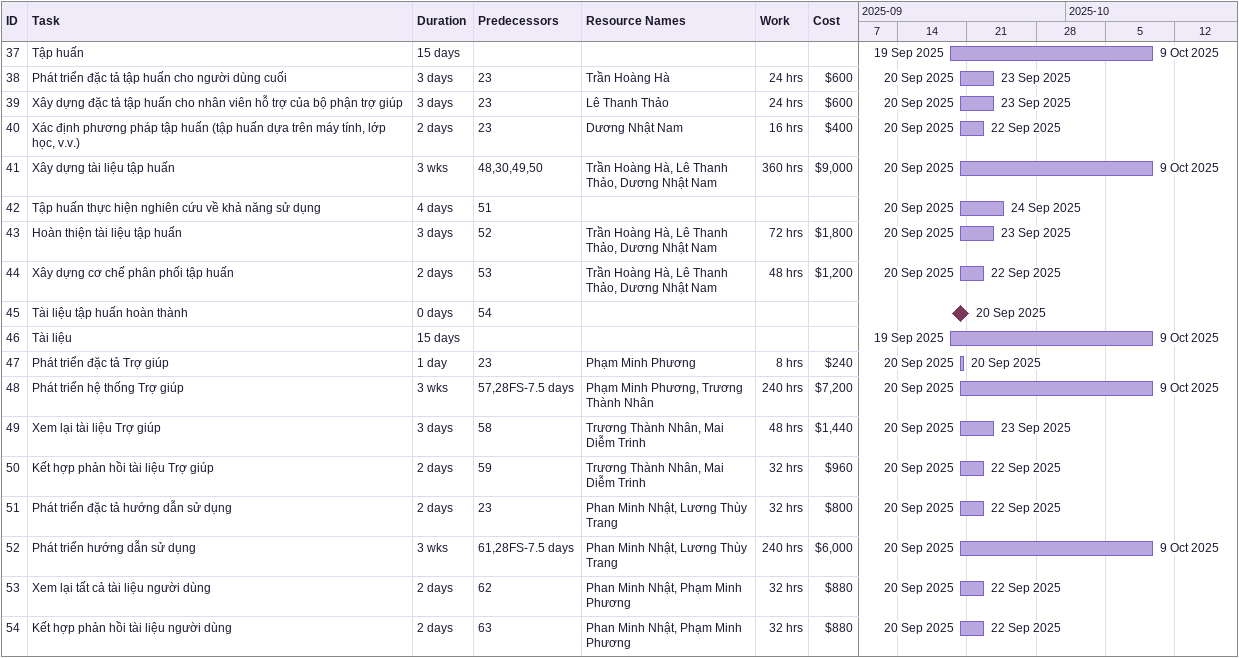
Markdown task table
| ID | Task | Duration | Start | Finish | Predecessors | Resources | Work (h) | Cost ($) |
|---|---|---|---|---|---|---|---|---|
| 37 | Tập huấn | 15d | 2025-09-19 | 2025-10-09 |  |  |  |  |
| 38 | Phát triển đặc tả tập huấn cho người dùng cuối | 3d | 2025-09-20 | 2025-09-23 | 23 | Trần Hoàng Hà | 24 | 600 |
| 39 | Xây dựng đặc tả tập huấn cho nhân viên hỗ trợ của bộ phận trợ giúp | 3d | 2025-09-20 | 2025-09-23 | 23 | Lê Thanh Thảo | 24 | 600 |
| 40 | Xác định phương pháp tập huấn (tập huấn dựa trên máy tính, lớp học, v.v.) | 2d | 2025-09-20 | 2025-09-22 | 23 | Dương Nhật Nam | 16 | 400 |
| 41 | Xây dựng tài liệu tập huấn | 3w | 2025-09-20 | 2025-10-09 | 48, 30, 49, 50 | Trần Hoàng Hà, Lê Thanh Thảo, Dương Nhật Nam | 360 | 9000 |
| 42 | Tập huấn thực hiện nghiên cứu về khả năng sử dụng | 4d | 2025-09-20 | 2025-09-24 | 51 |  |  |  |
| 43 | Hoàn thiện tài liệu tập huấn | 3d | 2025-09-20 | 2025-09-23 | 52 | Trần Hoàng Hà, Lê Thanh Thảo, Dương Nhật Nam | 72 | 1800 |
| 44 | Xây dựng cơ chế phân phối tập huấn | 2d | 2025-09-20 | 2025-09-22 | 53 | Trần Hoàng Hà, Lê Thanh Thảo, Dương Nhật Nam | 48 | 1200 |
| 45 | Tài liệu tập huấn hoàn thành | 0d | 2025-09-20 | 2025-09-20 | 54 |  |  |  |
| 46 | Tài liệu | 15d | 2025-09-19 | 2025-10-09 |  |  |  |  |
| 47 | Phát triển đặc tả Trợ giúp | 1d | 2025-09-20 | 2025-09-20 | 23 | Phạm Minh Phương | 8 | 240 |
| 48 | Phát triển hệ thống Trợ giúp | 3w | 2025-09-20 | 2025-10-09 | 57, 28FS-7.5d | Phạm Minh Phương, Trương Thành Nhân | 240 | 7200 |
| 49 | Xem lại tài liệu Trợ giúp | 3d | 2025-09-20 | 2025-09-23 | 58 | Trương Thành Nhân, Mai Diễm Trinh | 48 | 1440 |
| 50 | Kết hợp phản hồi tài liệu Trợ giúp | 2d | 2025-09-20 | 2025-09-22 | 59 | Trương Thành Nhân, Mai Diễm Trinh | 32 | 960 |
| 51 | Phát triển đặc tả hướng dẫn sử dụng | 2d | 2025-09-20 | 2025-09-22 | 23 | Phan Minh Nhật, Lương Thùy Trang | 32 | 800 |
| 52 | Phát triển hướng dẫn sử dụng | 3w | 2025-09-20 | 2025-10-09 | 61, 28FS-7.5d | Phan Minh Nhật, Lương Thùy Trang | 240 | 6000 |
| 53 | Xem lại tất cả tài liệu người dùng | 2d | 2025-09-20 | 2025-09-22 | 62 | Phan Minh Nhật, Phạm Minh Phương | 32 | 880 |
| 54 | Kết hợp phản hồi tài liệu người dùng | 2d | 2025-09-20 | 2025-09-22 | 63 | Phan Minh Nhật, Phạm Minh Phương | 32 | 880 |
